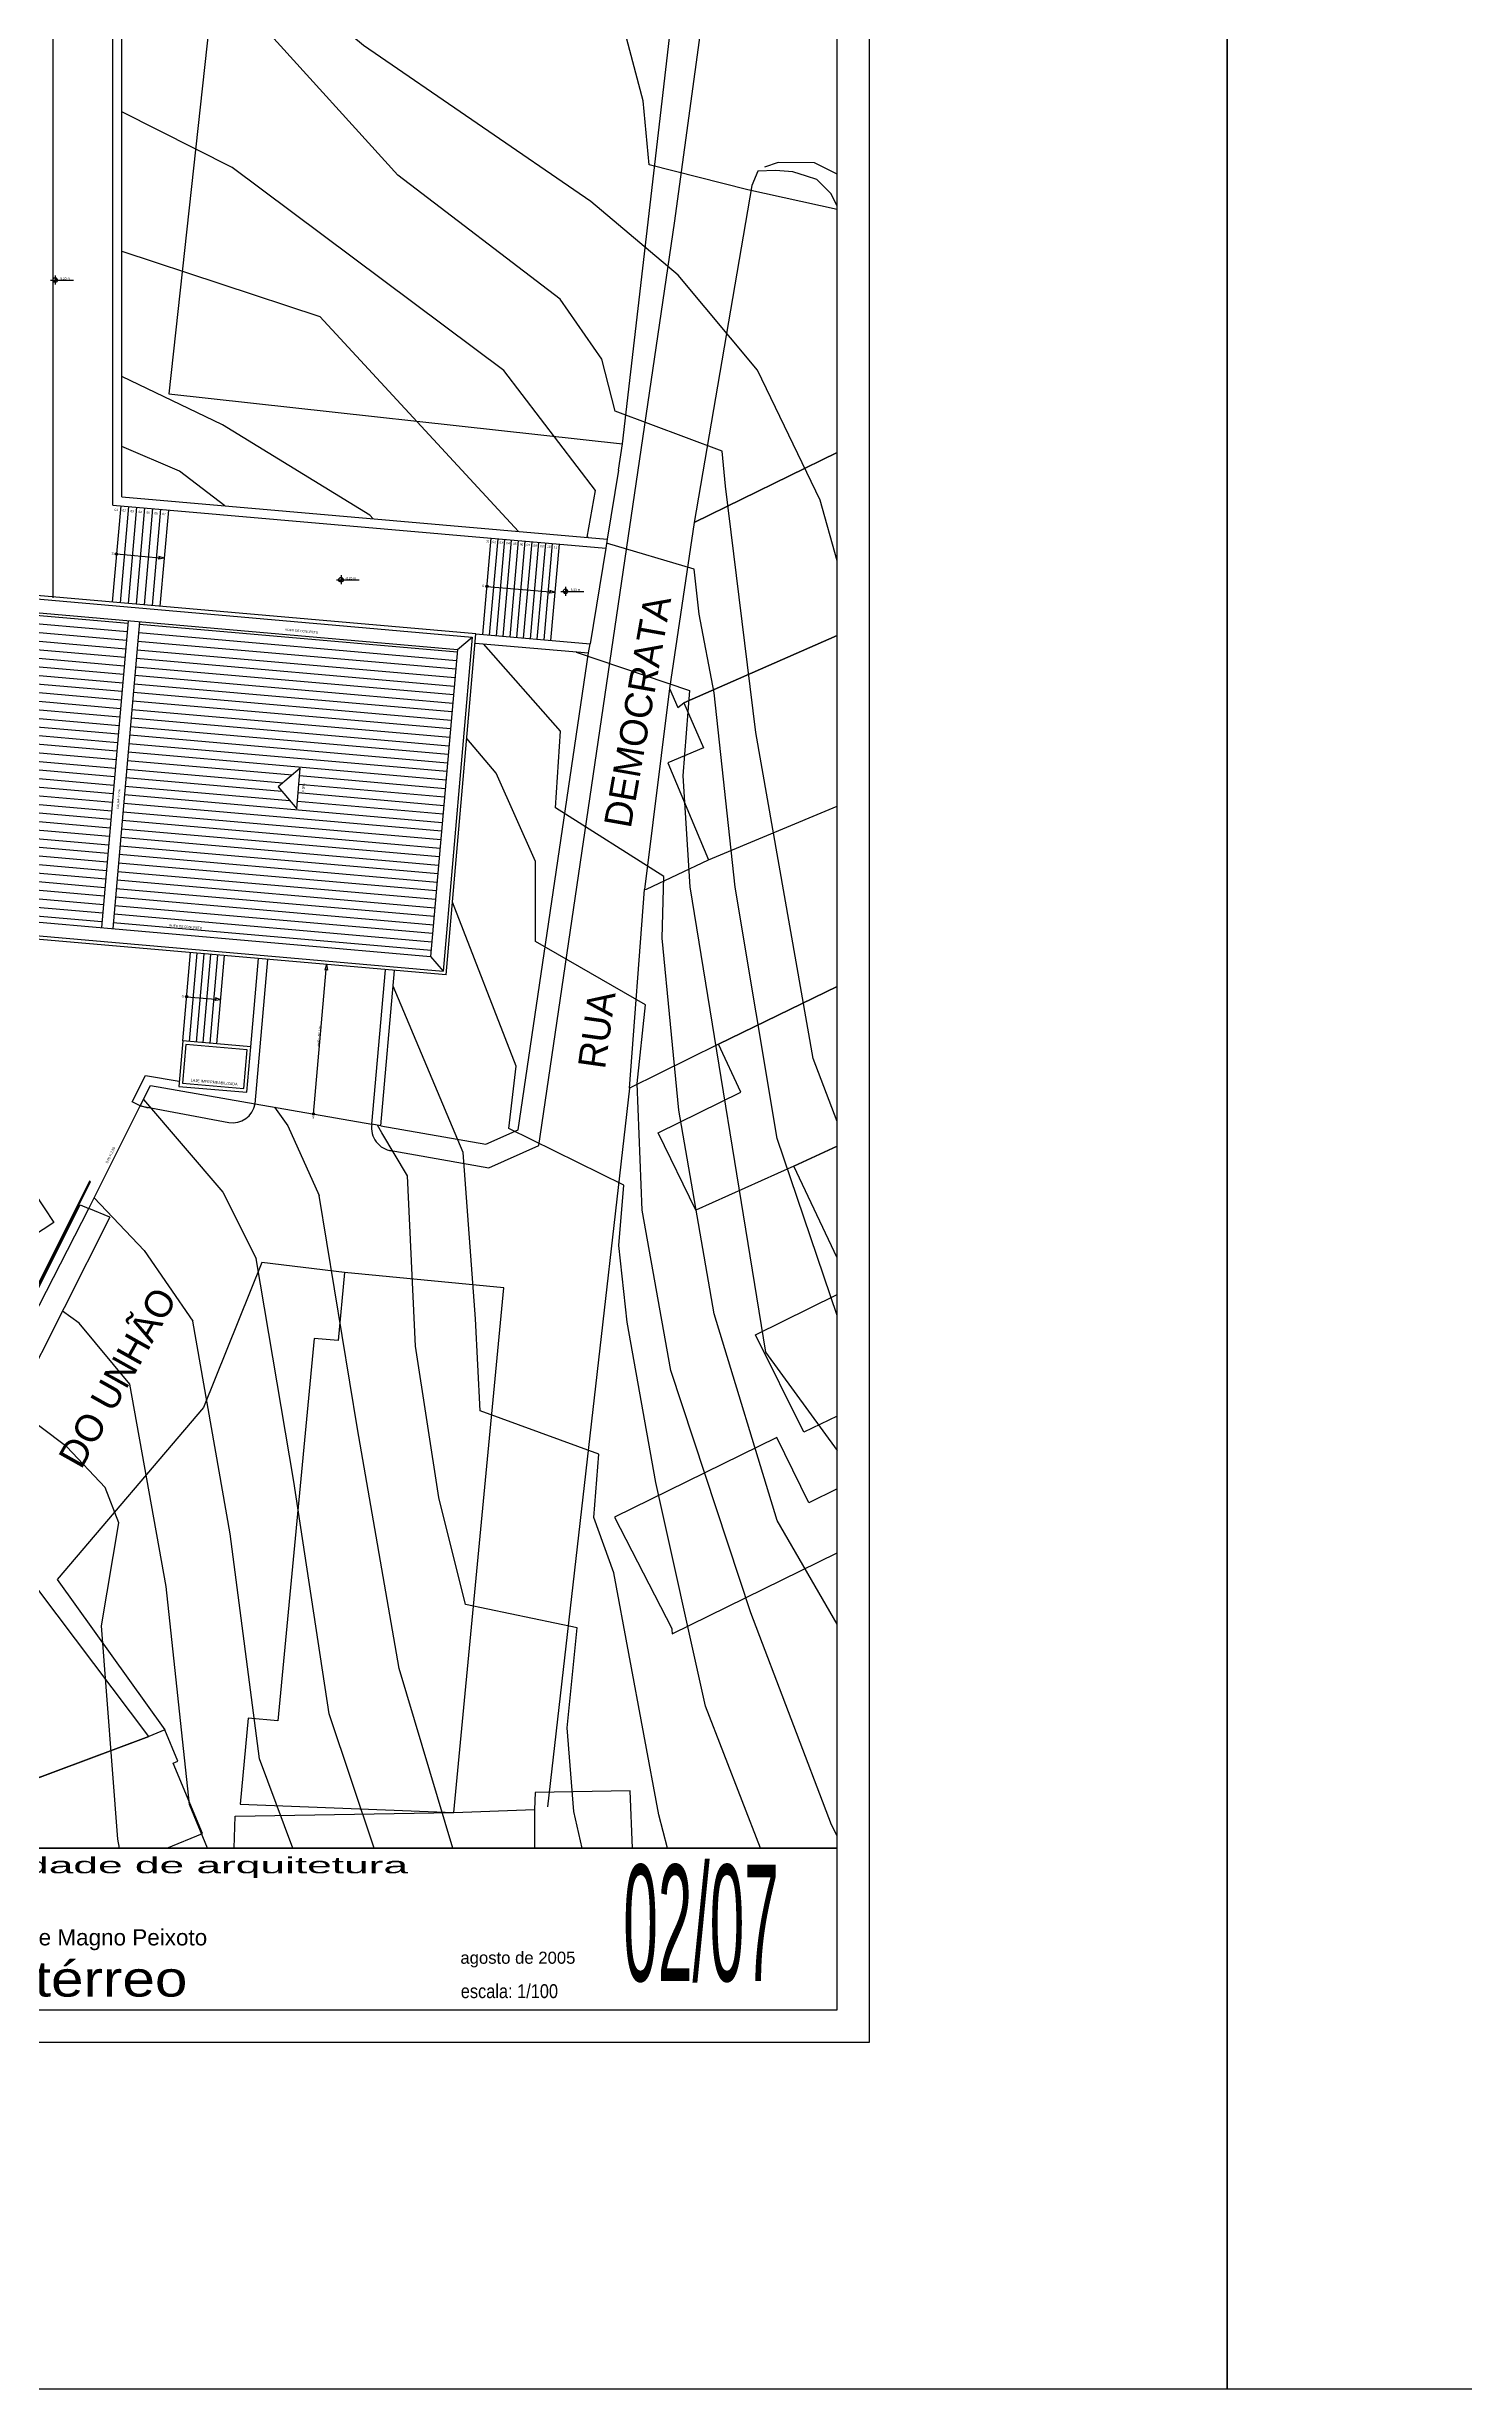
# Model space of a CAD drawing. Header units: millimetres. Extents: x 387 to 811, y 539 to 827.
# Drawn here: x 534.1 to 596.2, y 669.5 to 772.1 of the extents above; entities that cross this region are included whole.
import ezdxf
from ezdxf.enums import TextEntityAlignment as Align

# ---------------------------------------------------------------- set-up
doc = ezdxf.new("R2010")
doc.units = ezdxf.units.MM
for name, color, linetype in [('12', 115, 'Continuous'), ('7', 8, 'Continuous'), ('alvenaria vista', 2, 'Continuous'), ('CORTE_PAPEL', 7, 'Continuous'), ('cuvas de nível', 51, 'Continuous'), ('ESQUADRIAS', 6, 'Continuous'), ('FORMATO', 6, 'Continuous'), ('LINHA FINA', 8, 'Continuous'), ('MOBILIARIO', 3, 'Continuous'), ('SIMBOLOS', 4, 'Continuous'), ('TEXTO', 4, 'Continuous'), ('TEXTO 1', 4, 'Continuous')]:
    doc.layers.add(name, color=color, linetype=linetype)
doc.styles.add('ROMANS', font='romans')
doc.dimstyles.new('Cotas_trabalho', dxfattribs={"dimtxt": 0.15, "dimasz": 0.05, "dimexe": 0.2, "dimexo": 0.2, "dimgap": 0.1, "dimtad": 1, "dimzin": 4, "dimdsep": 46, "dimtxsty": 'ROMANS', "dimblk": 'DOT', "dimcen": 0.5, "dimclrd": 256, "dimclre": 256, "dimclrt": 256, "dimadec": 0, "dimazin": 0, "dimtfac": 0.666667, "dimtmove": 2, "dimatfit": 0, "dimldrblk": 'DOT', "dimfxl": 1, "dimtolj": 1, "dimtzin": 4, "dimarcsym": 0})

# ---------------------------------------------------------------- blocks, each defined once
blk = doc.blocks.new('_DOT')
at = {"color": 0, "linetype": 'ByBlock'}
blk.add_line((-0.5, 0), (-1, 0), dxfattribs=at)
at = {"color": 0, "linetype": 'ByBlock', "const_width": 0.5}
blk.add_lwpolyline([(-0.25, 0, 1), (0.25, 0, 1)], format="xyb", close=True, dxfattribs=at)
blk = doc.blocks.new('*D116')
at = {"lineweight": -2}
blk.add_line((534.33, 748.06), (534.33, 798.11), dxfattribs=at)
at = {"layer": 'Defpoints', "color": 0}
for p in [(534.33, 798.16, 54), (534.33, 798.16), (534.33, 748.01, 54)]:
    blk.add_point(p, dxfattribs=at)
at = {"lineweight": -2, "xscale": 0.05, "yscale": 0.05, "zscale": 0.05}
for p, rotation in [((534.33, 798.16), 90), ((534.33, 748.01), 270)]:
    blk.add_blockref('_DOT', p, dxfattribs=dict(at, rotation=rotation))
at = {"insert": (534.16, 773.87), "char_height": 0.15, "attachment_point": 5, "rotation": 90, "style": 'ROMANS'}
blk.add_mtext('\\A1;50.15', dxfattribs=at)

msp = doc.modelspace()

# ---------------------------------------------------------------- hatches: boundary and pattern name
at = {"layer": 'LINHA FINA'}
h = msp.add_hatch(dxfattribs=at)
h.set_pattern_fill('ANSI31', color=256, scale=3, angle=130, style=0)
h.set_pattern_definition([(175, (473.60355, 676.82976), (-0.0326834, -0.373573), [])])
h.paths.add_polyline_path([(537.629, 746.998), (523.697, 748.216), (523.697, 738.471), (527.868, 734.3), (536.452, 733.549)])
h.paths.add_polyline_path([(530.809, 740.819), (529.834, 740), (529.99, 741.794)], flags=16)
h.paths.add_polyline_path([(536.95, 733.505), (550.882, 732.287), (552.058, 745.735), (538.127, 746.954)])
h.paths.add_polyline_path([(544.194, 739.723), (545.169, 740.541), (545.012, 738.748)], flags=16)
h.paths.add_polyline_path([(529.77, 740.641), (529.821, 741.219), (529.641, 741.235), (529.591, 740.657)], flags=24)
h.paths.add_polyline_path([(545.365, 739.353), (545.416, 739.931), (545.236, 739.946), (545.186, 739.369)], flags=24)
at = {"layer": 'SIMBOLOS'}
h = msp.add_hatch(color=256, dxfattribs=at)
h.dxf.hatch_style = 1
h.paths.add_polyline_path([(534.422, 761.924), (534.322, 761.924, 0.4142136), (534.422, 761.824)])
h.paths.add_polyline_path([(534.422, 762.024), (534.422, 761.924), (534.522, 761.924, 0.4142136)])
h = msp.add_hatch(color=256, dxfattribs=at)
h.dxf.hatch_style = 1
h.paths.add_polyline_path([(546.957, 748.793), (546.857, 748.793, 0.4142136), (546.957, 748.693)])
h.paths.add_polyline_path([(546.957, 748.893), (546.957, 748.793), (547.057, 748.793, 0.4142136)])
h = msp.add_hatch(color=256, dxfattribs=at)
h.dxf.hatch_style = 1
h.paths.add_polyline_path([(556.797, 748.284), (556.697, 748.284, 0.4142136), (556.797, 748.184)])
h.paths.add_polyline_path([(556.797, 748.384), (556.797, 748.284), (556.897, 748.284, 0.4142136)])

# ---------------------------------------------------------------- linework, layer by layer
at = {"color": 2}
for points in [[(473.443, 826.512), (585.81, 826.512), (585.81, 669.51), (473.443, 669.51)], [(585.81, 826.512), (698.178, 826.512), (698.178, 669.51), (585.81, 669.51)]]:
    msp.add_lwpolyline(points, close=True, dxfattribs=at)
at = {"layer": '12'}
for p, q in [((555.631, 724.003, 54), (561.581, 764.423, 54)), ((559.121, 753.599, 121.59), (558.625, 750.566, 96.011)), ((538.514, 725.632, 54), (538.156, 725.74, 70.832)), ((538.156, 725.74, 98.996), (542.032, 725.017, 137.341)), ((549.06, 723.795, 54.33), (553.431, 723.023, 54)), ((553.431, 723.023, 54), (555.631, 724.003, 54)), ((536.822, 720.864, 102.307), (532.821, 712.913, 102.14)), ((536.822, 720.864, 102.307), (535.894, 721.244, 98.996))]:
    msp.add_line(p, q, dxfattribs=at)
for points, elevation in [([(568.705, 766.558), (567.711, 767.063), (566.121, 767.073), (565.521, 766.873)], 54), ([(559.121, 753.599), (559.291, 754.753)], 121.59), ([(548.706, 724.865), (553.302, 724.061), (554.721, 724.693), (557.81, 745.583)], 54), ([(561.351, 744.023), (560.261, 735.213)], 54), ([(559.601, 726.513), (556.011, 695.023)], 54)]:
    msp.add_lwpolyline(points, dxfattribs=dict(at, elevation=elevation))
for points in [[(561.581, 764.423, 113.37), (562.941, 774.383, 113.83), (565.461, 792.483, 114.25), (566.721, 801.323, 114.69)], [(547.111, 718.433, 118.9), (543.491, 718.883, 105.3), (540.921, 712.523, 105.24), (534.511, 704.993, 104.69), (539.231, 698.393, 104.85)]]:
    msp.add_polyline3d(points, dxfattribs=at)
for centre, start, end in [((542.205, 726.002, 185.013), 260.07904, 350.07904), ((549.296, 724.766, 102.761), 170.34413, 263.66057)]:
    msp.add_arc(centre, 1, start, end, dxfattribs=at)
at = {"layer": '7'}
for p, q in [((559.291, 754.753, 121.59), (561.631, 774.973, 121.48)), ((541.181, 773.103, 117.81), (539.401, 756.933, 117.94)), ((539.401, 756.933, 117.94), (559.291, 754.753, 121.59))]:
    msp.add_line(p, q, dxfattribs=at)
for points in [[(568.705, 765.162, 122.553), (568.451, 765.703, 122.58), (567.811, 766.323, 123.68), (567.361, 766.483, 124.08), (566.761, 766.673, 124.08), (566.011, 766.723, 124.09), (565.231, 766.693, 124.1), (564.961, 766.063, 124.11), (562.431, 751.303, 122.62)], [(568.705, 754.362, 120.592), (562.431, 751.303, 118.42), (561.351, 744.023, 116.86), (561.721, 743.193, 117.98), (561.981, 743.403, 123.28), (568.705, 746.348, 122.533)], [(562.431, 751.303, 122.62), (568.705, 754.362, 122.318)], [(568.705, 746.348, 122.533), (561.981, 743.403, 123.28), (562.851, 741.433, 123.3), (561.281, 740.773, 120.53), (563.071, 736.523, 120.19), (568.705, 738.874, 120.706)], [(563.501, 728.443, 121.24), (559.601, 726.513, 117.14), (560.261, 735.213, 117.85), (560.351, 735.233, 117.25), (563.071, 736.523, 120.19), (568.705, 738.874, 120.706)], [(568.705, 723.97, 117.295), (566.801, 723.093, 116.9), (562.511, 721.173, 116.49), (560.861, 724.563, 116.74), (564.491, 726.333, 121.28), (563.501, 728.443, 121.24), (568.705, 730.977, 121.295)], [(568.705, 730.977, 121.06), (563.501, 728.443, 121.24)], [(568.705, 719.081, 117.27), (566.801, 723.093, 116.9), (568.705, 723.97, 117.295)], [(568.705, 712.144, 123.546), (567.241, 711.443, 118.41), (565.131, 715.703, 118.37), (568.705, 717.478, 117.534)], [(568.705, 708.952, 128.842), (567.461, 708.343, 128.7), (566.061, 711.203, 127.96), (558.951, 707.713, 127.6), (561.461, 702.833, 127.66), (561.461, 702.783, 127.66), (561.471, 702.613, 127.77), (568.705, 706.161, 127.35)], [(540.881, 693.863, 105.01), (539.601, 696.943, 104.87), (539.801, 697.023, 104.86), (539.231, 698.393, 104.85), (538.531, 698.113, 105.76), (531.871, 695.623, 104.57), (530.951, 695.263, 104.48), (531.802, 693.215, 104.775)], [(551.901, 694.783, 118.7), (555.431, 694.913, 108.76), (555.431, 693.215, 109.56)], [(559.732, 693.215, 110.648), (559.631, 695.733, 110.6), (555.471, 695.653, 110.34), (555.431, 694.913, 108.76), (555.431, 693.215, 109.475)], [(539.323, 693.215, 105.039), (540.881, 693.863, 105.01)], [(542.271, 693.215, 108.919), (542.311, 694.613, 108.89), (551.901, 694.783, 118.7)]]:
    msp.add_polyline3d(points, dxfattribs=at)
for points in [[(554.101, 717.763, 118.84), (547.111, 718.433, 118.9), (546.831, 715.453, 118.35), (545.781, 715.553, 117.96), (544.191, 698.793, 117.8), (542.891, 698.913, 117.81), (542.541, 695.143, 118.6), (551.901, 694.783, 118.7)], [(533.701, 704.503, 105.68), (529.921, 700.153, 104.7), (531.861, 695.633, 104.57), (531.831, 695.613, 104.57), (538.531, 698.113, 105.76)]]:
    msp.add_polyline3d(points, close=True, dxfattribs=at)
at = {"layer": 'alvenaria vista'}
for p, q in [((523.697, 748.216, 54), (552.058, 745.735, 54)), ((552.058, 745.735, 54), (550.882, 732.287, 54)), ((527.868, 734.3, 54.001), (550.882, 732.287, 54.001))]:
    msp.add_line(p, q, dxfattribs=at)
at = {"layer": 'CORTE_PAPEL', "elevation": 74.516}
msp.add_lwpolyline([(486.021, 684.72), (570.121, 684.72), (570.121, 812.115), (486.021, 812.115)], close=True, dxfattribs=at)
at = {"layer": 'cuvas de nível'}
for points in [[(568.705, 765.014, 115), (564.791, 765.883, 115), (560.471, 766.973, 115), (560.201, 769.783, 115), (558.111, 777.683, 115), (555.491, 779.813, 115), (550.721, 782.733, 115), (544.141, 785.583, 115), (541.081, 786.213, 115), (538.347, 787.231, 115)], [(568.705, 749.622, 114), (567.961, 752.283, 114), (565.221, 757.973, 114), (561.731, 762.143, 114), (557.901, 765.373, 114), (547.941, 772.203, 114), (538.347, 780.168, 114)], [(568.705, 725.061, 113), (567.651, 727.813, 113), (565.141, 742.103, 113), (563.811, 752.893, 113), (563.661, 754.423, 113), (558.981, 756.183, 113), (558.391, 758.453, 113), (556.561, 761.083, 113), (549.451, 766.513, 113), (543.591, 772.973, 113), (538.347, 776.16, 113)], [(557.804, 750.637, 112), (557.751, 750.653, 112), (558.111, 752.703, 112), (554.091, 757.963, 112), (542.181, 766.853, 112), (537.347, 769.301, 112)], [(537.347, 763.19, 111), (546.021, 760.333, 111), (554.74, 750.906, 111)], [(541.761, 755.573, 110), (537.347, 757.691, 110)], [(548.362, 751.464, 110), (548.221, 751.623, 110), (541.761, 755.573, 110)], [(539.881, 753.553, 109), (537.347, 754.625, 109)], [(541.857, 752.033, 109), (539.881, 753.553, 109)], [(568.705, 716.559, 112), (566.071, 724.303, 112), (564.231, 735.323, 112), (563.311, 743.843, 112), (562.651, 747.283, 112), (562.431, 749.263, 112), (558.598, 750.402, 112)], [(568.705, 703.029, 110), (566.081, 707.573, 110), (563.311, 716.623, 110), (561.771, 725.553, 110), (561.041, 733.093, 110), (561.111, 735.793, 110), (556.361, 738.793, 110), (556.581, 742.163, 110), (553.202, 745.986, 110)], [(557.261, 745.631, 111), (557.261, 745.613, 111), (562.231, 743.933, 111), (561.941, 740.203, 111), (562.251, 735.343, 111), (565.571, 714.953, 111), (568.705, 710.634, 111)], [(568.705, 693.755, 109), (568.461, 694.233, 109), (564.921, 703.533, 109), (561.411, 714.143, 109), (560.161, 721.163, 109), (559.941, 726.723, 109), (560.311, 730.163, 109), (555.481, 732.943, 109), (555.481, 736.453, 109), (553.761, 740.323, 109), (552.471, 741.843, 109)], [(565.346, 693.215, 108), (562.941, 699.433, 108), (560.751, 709.233, 108), (559.501, 716.263, 108), (559.141, 719.623, 108), (559.361, 722.263, 108), (554.311, 724.743, 108), (554.631, 727.473, 108), (551.843, 734.666, 108)], [(561.275, 693.215, 107), (560.891, 694.673, 107), (558.921, 705.283, 107), (558.041, 707.703, 107), (558.261, 710.483, 107), (553.061, 712.383, 107), (552.851, 716.403, 107), (552.311, 723.693, 107), (549.241, 730.979, 107)], [(538.294, 726.015, 104), (541.781, 721.953, 104), (543.231, 719.053, 104)], [(544.037, 725.681, 105), (544.621, 724.863, 105), (545.991, 721.813, 105)], [(557.533, 693.215, 106), (557.161, 694.823, 106), (556.871, 698.483, 106), (557.311, 702.873, 106), (552.411, 703.893, 106), (551.241, 708.573, 106), (550.221, 715.213, 106), (549.871, 722.673, 106), (548.751, 724.563, 106), (548.55, 724.892, 106)], [(537.24, 693.215, 101), (537.171, 693.603, 101), (536.451, 702.953, 101), (537.221, 707.463, 101), (536.611, 709.013, 101), (534.941, 710.793, 101), (531.421, 713.423, 101), (528.201, 714.803, 101), (518.011, 719.933, 101), (516.091, 721.563, 101), (514.948, 723.296, 101)], [(536.131, 721.716, 103), (538.331, 719.403, 103), (540.461, 716.303, 103)], [(551.853, 693.215, 105), (549.501, 701.093, 105), (547.681, 711.583, 105), (545.991, 721.813, 105)], [(548.406, 693.215, 104), (546.441, 699.103, 104), (544.881, 709.283, 104), (543.231, 719.053, 104)], [(537.701, 713.543, 102), (535.471, 716.223, 102), (534.746, 716.739, 102)], [(544.838, 693.215, 103), (543.381, 697.123, 103), (542.091, 706.983, 103), (540.461, 716.303, 103)], [(541.109, 693.215, 102), (540.311, 695.133, 102), (539.291, 704.683, 102), (537.701, 713.543, 102)]]:
    msp.add_polyline3d(points, dxfattribs=at)
at = {"layer": 'ESQUADRIAS'}
for p, q in [((552.871, 746.417, 54), (532.947, 748.16, 54)), ((532.947, 748.009, 54), (552.708, 746.281, 54)), ((537.629, 746.998, 54), (536.452, 733.549, 54)), ((538.127, 746.954, 54), (536.95, 733.505, 54)), ((552.708, 746.281, 54), (551.427, 731.637, 54)), ((551.564, 731.474, 54), (552.871, 746.417, 54)), ((551.564, 731.474, 54), (527.53, 733.577, 54)), ((527.598, 733.721, 54.001), (551.427, 731.637, 54.001))]:
    msp.add_line(p, q, dxfattribs=at)
at = {"layer": 'ESQUADRIAS', "elevation": 96.112}
msp.add_lwpolyline([(533.688, 717.968), (533.73, 717.946), (535.978, 722.413), (535.933, 722.435)], close=True, dxfattribs=at)
at = {"layer": 'FORMATO', "elevation": 74.516}
for points in [[(487.437, 693.215), (568.705, 693.215), (568.705, 810.699), (487.437, 810.699)], [(487.437, 693.215), (487.437, 686.135), (568.705, 686.135), (568.705, 693.215)]]:
    msp.add_lwpolyline(points, close=True, dxfattribs=at)
at = {"layer": 'LINHA FINA'}
for p, q in [((537.296, 752.03, 54), (536.927, 747.812, 54)), ((537.644, 752, 54), (537.275, 747.781, 54)), ((537.993, 751.969, 54), (537.624, 747.751, 54)), ((538.342, 751.939, 54), (537.973, 747.72, 54)), ((538.69, 751.908, 54), (538.321, 747.69, 54)), ((539.039, 751.878, 54), (538.67, 747.659, 54)), ((539.388, 751.847, 54), (539.019, 747.629, 54)), ((553.17, 746.391, 54), (553.539, 750.609, 54)), ((553.469, 746.365, 54), (553.838, 750.583, 54)), ((553.768, 746.339, 54), (554.137, 750.557, 54)), ((554.066, 746.312, 54), (554.435, 750.531, 54)), ((554.365, 746.286, 54), (554.734, 750.505, 54)), ((554.664, 746.26, 54), (555.033, 750.478, 54)), ((554.963, 746.234, 54), (555.332, 750.452, 54)), ((555.262, 746.208, 54), (555.631, 750.426, 54)), ((555.561, 746.182, 54), (555.93, 750.4, 54)), ((555.86, 746.155, 54), (556.229, 750.374, 54)), ((556.158, 746.129, 54), (556.527, 750.348, 54)), ((558.56, 750.17, 92.673), (557.874, 745.979, 57.338)), ((552.058, 745.735, 54), (552.708, 746.281, 54)), ((540.018, 728.587, 99.97), (540.356, 732.455, 20.588)), ((540.317, 728.561, 99.97), (540.655, 732.428, 20.588)), ((540.616, 728.535, 99.97), (540.954, 732.402, 20.588)), ((540.915, 728.509, 99.97), (541.253, 732.376, 20.588)), ((541.213, 728.483, 99.97), (541.552, 732.35, 20.588)), ((541.512, 728.456, 99.97), (541.851, 732.324, 20.588)), ((550.882, 732.287, 54.001), (551.427, 731.637, 54.001)), ((535.894, 721.244, 100.556), (538.156, 725.74, 100.556)), ((535.894, 721.244, 98.996), (538.156, 725.74, 98.996)), ((543.19, 725.83, 100.556), (548.31, 724.934, 54))]:
    msp.add_line(p, q, dxfattribs=at)
at = {"layer": 'LINHA FINA', "elevation": 98.996}
msp.add_lwpolyline([(527.811, 719.085), (533.101, 722.558), (534.363, 720.635), (530.183, 717.891), (528.921, 719.814)], dxfattribs=at)
at = {"layer": 'MOBILIARIO'}
for p, q in [((536.947, 752.061, 54), (536.947, 772.91, 54)), ((537.347, 752.427, 54), (537.347, 772.91, 54)), ((537.347, 752.427, 54), (558.625, 750.566, 54)), ((536.947, 752.061, 54), (558.56, 750.17, 54)), ((558.625, 750.566, 54), (558.56, 750.17, 54)), ((552.871, 746.417, 54), (557.874, 745.979, 54)), ((552.836, 746.018, 54), (557.81, 745.583, 54)), ((557.81, 745.583, 54), (557.874, 745.979, 54)), ((543.007, 728.326, 99.97), (543.345, 732.193, 74.179)), ((543.19, 725.83, 183.897), (543.743, 732.158, 54)), ((548.31, 724.934, 102.761), (548.903, 731.707, 34.773)), ((548.706, 724.865, 103.108), (549.301, 731.672, 34.773)), ((538.156, 725.74, 122.59), (537.799, 725.92, 122.59)), ((548.706, 724.865, 54), (548.31, 724.934, 102.761)), ((535.522, 721.396, 98.996), (535.894, 721.244, 98.996))]:
    msp.add_line(p, q, dxfattribs=at)
at = {"layer": 'MOBILIARIO', "elevation": 99.97}
for points in [[(542.832, 726.333), (543.007, 728.326), (540.018, 728.587), (539.844, 726.595)], [(542.696, 726.496), (542.844, 728.189), (540.154, 728.425), (540.006, 726.731)]]:
    msp.add_lwpolyline(points, close=True, dxfattribs=at)
at = {"layer": 'MOBILIARIO'}
for points, elevation in [([(537.799, 725.92), (538.381, 727.077)], 122.59), ([(538.381, 727.077), (539.863, 726.818)], 100.556), ([(538.156, 725.74), (538.605, 726.632)], 122.59), ([(538.605, 726.632), (543.19, 725.83)], 100.556), ([(532.362, 715.115), (535.522, 721.396)], 98.996), ([(532.5, 714.598), (535.894, 721.244)], 98.996)]:
    msp.add_lwpolyline(points, dxfattribs=dict(at, elevation=elevation))
at = {"layer": 'SIMBOLOS'}
for p, q in [((534.222, 761.924, 54), (535.222, 761.924, 54)), ((534.422, 762.124, 54), (534.422, 761.724, 54)), ((546.757, 748.793, 54), (547.757, 748.793, 54)), ((546.957, 748.993, 54), (546.957, 748.593, 54)), ((556.597, 748.284, 54), (557.597, 748.284, 54)), ((556.797, 748.484, 54), (556.797, 748.084, 54)), ((545.75, 725.382, 77.278), (546.305, 731.721, 10.566))]:
    msp.add_line(p, q, dxfattribs=at)
for points, elevation in [([(539.203, 749.738), (538.961, 749.7), (538.991, 749.757)], 54), ([(539.203, 749.738), (538.972, 749.818), (538.991, 749.757)], 54), ([(556.343, 748.239), (556.101, 748.2), (556.131, 748.257)], 54), ([(556.343, 748.239), (556.111, 748.318), (556.131, 748.257)], 54), ([(546.323, 731.933), (546.243, 731.701), (546.305, 731.721)], 54), ([(546.323, 731.933), (546.362, 731.691), (546.305, 731.721)], 54), ([(541.681, 730.39), (541.439, 730.352), (541.47, 730.409)], 60.279), ([(541.681, 730.39), (541.45, 730.47), (541.47, 730.409)], 60.279)]:
    msp.add_lwpolyline(points, dxfattribs=dict(at, elevation=elevation))
for centre, radius in [((534.422, 761.924, 54), 0.1), ((537.111, 749.921, 54), 0.05), ((546.957, 748.793, 54), 0.1), ((553.354, 748.5, 54), 0.05), ((556.797, 748.284, 54), 0.1), ((540.187, 730.521, 60.279), 0.05), ((545.75, 725.382, 77.278), 0.05)]:
    msp.add_circle(centre, radius, dxfattribs=at)
at = {"layer": 'TEXTO'}
for p, q in [((537.111, 749.921, 54), (538.991, 749.757, 54)), ((553.354, 748.5, 54), (556.131, 748.257, 54)), ((540.187, 730.521, 60.279), (541.47, 730.409, 60.279))]:
    msp.add_line(p, q, dxfattribs=at)
at = {"layer": 'TEXTO 1', "elevation": 54}
msp.add_lwpolyline([(544.194, 739.723), (545.012, 738.748), (545.169, 740.541)], close=True, dxfattribs=at)

# ---------------------------------------------------------------- texts
at = {"layer": 'SIMBOLOS'}
for s, p in [('-9.20 m', (534.838, 761.945, 54)), ('-8.25 m', (547.373, 748.813, 54)), ('-6.50 m', (557.212, 748.304, 54))]:
    msp.add_text(s, height=0.1, dxfattribs=at).set_placement(p, align=Align.CENTER)
at = {"layer": 'SIMBOLOS', "width": 1.1}
for p in [(536.937, 749.893, 54), (553.181, 748.472, 54), (540.013, 730.493, 60.279), (545.733, 725.197, 77.278)]:
    msp.add_text('S', height=0.1, rotation=355, dxfattribs=at).set_placement(p, align=Align.CENTER)
at = {"layer": 'TEXTO'}
for s, height, rotation, p in [('01', 0.1, 355, (537.103, 751.857, 54)), ('02', 0.1, 355, (537.452, 751.826, 54)), ('03', 0.1, 355, (537.801, 751.796, 54)), ('04', 0.1, 355, (538.149, 751.765, 54)), ('05', 0.1, 355, (538.498, 751.734, 54)), ('06', 0.1, 355, (538.847, 751.704, 54)), ('07', 0.1, 355, (539.195, 751.673, 54)), ('01', 0.1, 355, (553.376, 750.473, 54)), ('02', 0.1, 355, (553.675, 750.447, 54)), ('03', 0.1, 355, (553.974, 750.42, 54)), ('04', 0.1, 355, (554.273, 750.394, 54)), ('05', 0.1, 355, (554.572, 750.368, 54)), ('06', 0.1, 355, (554.871, 750.342, 54)), ('07', 0.1, 355, (555.17, 750.316, 54)), ('08', 0.1, 355, (555.468, 750.29, 54)), ('09', 0.1, 355, (555.767, 750.264, 54)), ('10', 0.1, 355, (556.066, 750.237, 54)), ('11', 0.1, 355, (556.365, 750.211, 54)), ('5.00 X 2.50', 0.11, 64, (536.846, 723.582, 98.996))]:
    msp.add_text(s, height=height, rotation=rotation, dxfattribs=at).set_placement(p, align=Align.MIDDLE_CENTER)
for s, rotation, p in [('DEMOCRATA', 80, (559.654, 737.867, -15.28)), ('RUA', 82, (558.524, 727.317, -15.28)), ('DO UNHÃO', 60.69619, (535.565, 709.775, 54))]:
    msp.add_text(s, height=1.2, rotation=rotation, dxfattribs=at).set_placement(p)
for s, height, width, p in [('universidade federal da bahia - faculdade de arquitetura', 0.70791, 2.05, (501.778, 692.115, 74.516)), ('02/07', 5.097, 0.4, (559.329, 687.391, 74.516)), ('alunos: Luís Guilherme Albuquerque e Magno Peixoto', 0.70791, 1.04, (517.446, 688.953, 74.516)), ('agosto de 2005', 0.53093, 1.03, (552.189, 688.149, 74.516)), ('planta baixa - térreo', 1.55741, 1.23, (517.439, 686.711, 74.516)), ('escala: 1/100', 0.6088, 0.88, (552.207, 686.644, 74.516))]:
    msp.add_text(s, height=height, dxfattribs=dict(at, width=width)).set_placement(p)
at = {"layer": 'TEXTO 1'}
for s, height, rotation, p in [('RUFO DE CONCRETO', 0.1, 355, (545.231, 746.494, 54)), ('CALHA- I=2%', 0.1, 85, (537.249, 739.165, 54)), ('I= 5%', 0.12, 85, (545.36, 739.644, 54)), ('RUFO DE CONCRETO', 0.1, 355, (540.144, 733.537, 54.001)), ('RAMPA - INC: 11%', 0.075, 85, (546.025, 728.78, 44.576))]:
    msp.add_text(s, height=height, rotation=rotation, dxfattribs=at).set_placement(p, align=Align.CENTER)
msp.add_text('LAJE IMPERMEABILIZADA', height=0.12, rotation=355, dxfattribs=at).set_placement((541.392, 726.777, 99.97), align=Align.MIDDLE_CENTER)

# ---------------------------------------------------------------- dimensions: what is measured, and where the dimension line sits
dim = msp.add_linear_dim(base=(534.335, 798.16), p1=(534.335, 748.009, 54), p2=(534.335, 798.16, 54), angle=90, dimstyle='Cotas_trabalho')
dim.commit()
dim.dimension.update_dxf_attribs({"geometry": '*D116', "text_midpoint": (534.16, 773.873), "dimtype": 160})

doc.saveas('drawing.dxf')
